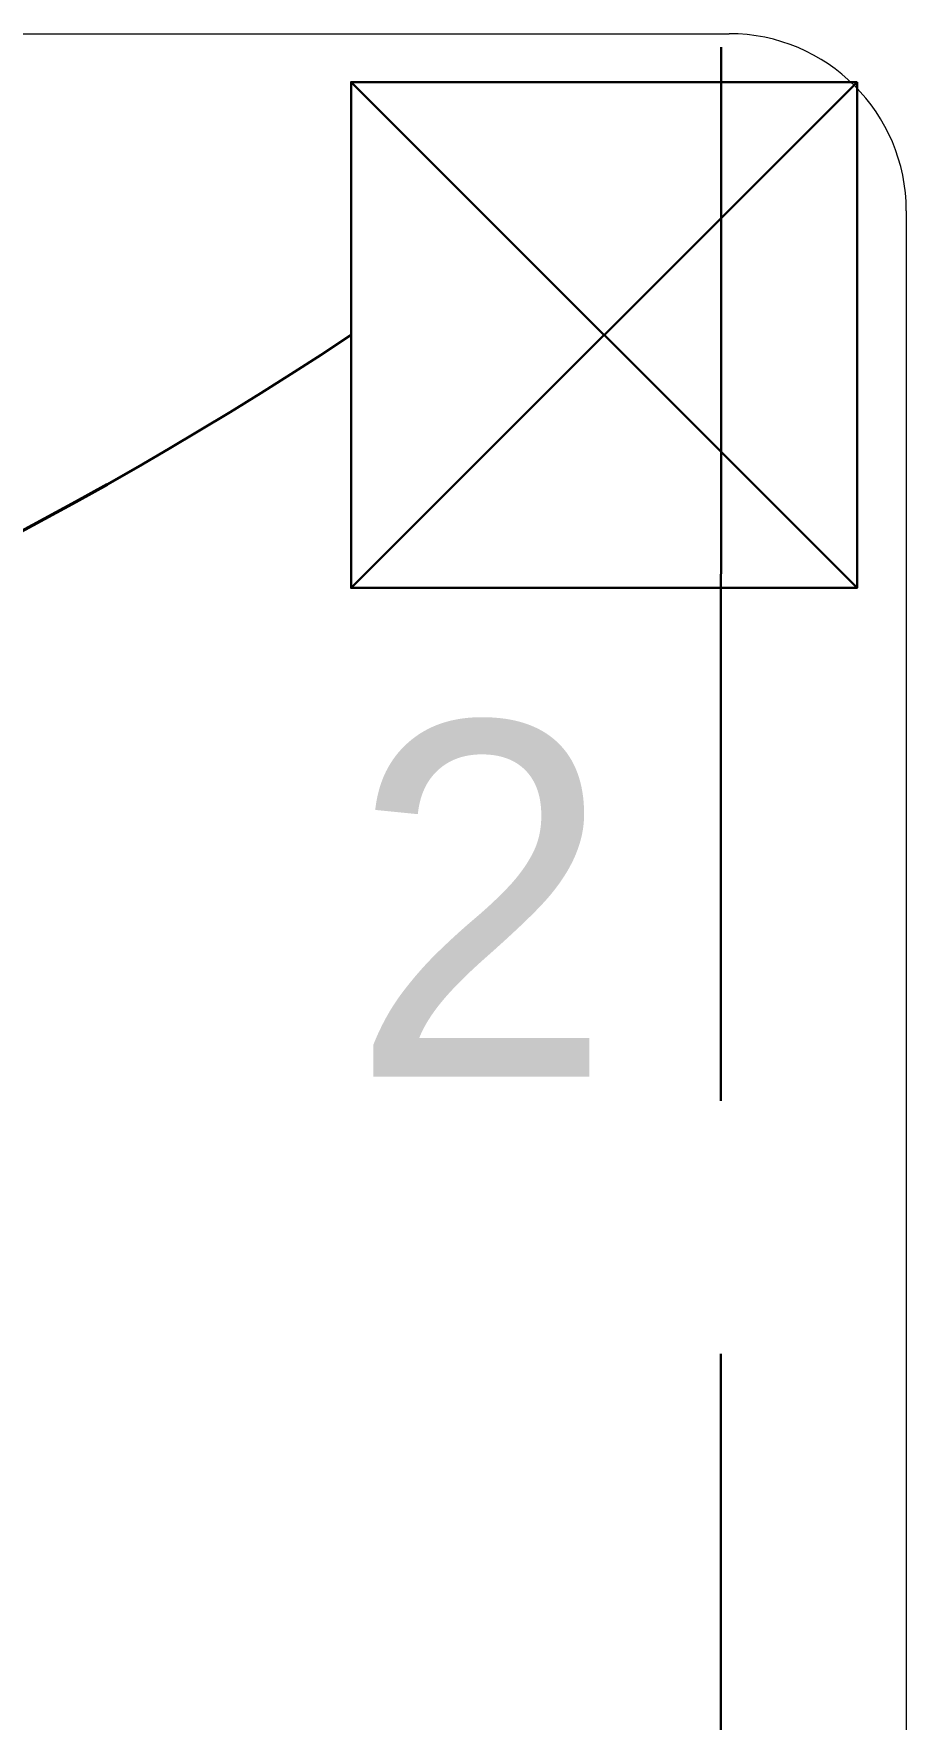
# Model space of a CAD drawing. Header units: metres. Extents: x 14 to 2416, y -346 to 476.
# Drawn here: x 145.832 to 146.177, y -80.937 to -80.271 of the extents above; entities that cross this region are included whole.
import ezdxf

# ---------------------------------------------------------------- set-up
doc = ezdxf.new("R2010")
doc.units = ezdxf.units.M
for name, pattern in [('0', [0]), ('CONTINUA', [0]), ('STYLE_03', [0.5, 0.416656, -0.083344])]:
    doc.linetypes.add(name, pattern=pattern)
doc.layers.get('0').update_dxf_attribs({"linetype": '0', "lineweight": 20})
for name, color, linetype, lineweight in [('A-ANNO-TEXT', 20, 'Continuous', 13), ('A-WALL', 250, 'Continuous', 20), ('E Registro Electrico', 36, 'Continuous', 30), ('E Salida Luces', 22, 'Continuous', 40), ('E Tuberia Emp Losa', 22, 'Continuous', 40)]:
    doc.layers.add(name, color=color, linetype=linetype, lineweight=lineweight)
doc.layers.add('MAVA Luminarias', color=1, linetype='Continuous')
doc.styles.add('CENTURY GOTHIC', font='GOTHIC.TTF')

# ---------------------------------------------------------------- blocks, each defined once
blk = doc.blocks.new('PL BASE 2N NASAS 09')
at = {"layer": 'A-WALL'}
for p, q in [((168.86755, -19.41171), (171.67755, -19.41171)), ((171.74755, -19.48171), (171.74755, -21.34171))]:
    blk.add_line(p, q, dxfattribs=at)
blk.add_arc((171.67755, -19.48171), 0.07, 0, 90, dxfattribs=at)
blk = doc.blocks.new('PL MUEBLES 2N NASAS 09')
blk.add_blockref('PL BASE 2N NASAS 09', (49.91428, 62.71701))
blk = doc.blocks.new('A$C595364de')
blk.add_blockref('PL MUEBLES 2N NASAS 09', (-199.56182, -36.6052))
blk = doc.blocks.new('*U383')
at = {"layer": 'E Registro Electrico'}
for p, q in [((1, 0.5), (0, -0.5)), ((1, -0.5), (0, 0.5))]:
    blk.add_line(p, q, dxfattribs=at)
blk.add_lwpolyline([(1, 0.5), (1, -0.5), (0, -0.5), (0, 0.5)], close=True, dxfattribs=at)

msp = doc.modelspace()

# ---------------------------------------------------------------- linework, layer by layer
at = {"layer": 'E Salida Luces'}
msp.add_arc((145.1096, -79.11584, 0), 1.53042, 269.90566, 303.6304, dxfattribs=at)
at = {"layer": 'MAVA Luminarias', "linetype": 'STYLE_03', "lineweight": 30}
msp.add_line((146.10352, -80.27626), (146.10281, -82.27101), dxfattribs=at)

# ---------------------------------------------------------------- block references
at = {"layer": 'A-ANNO-TEXT'}
msp.add_blockref('A$C595364de', (124.07662, -86.97111), dxfattribs=at)
at = {"layer": 'E Salida Luces', "linetype": 'CONTINUA', "ltscale": 80, "xscale": 0.2, "yscale": 0.2, "zscale": 0.2}
msp.add_blockref('*U383', (145.9572, -80.39012), dxfattribs=at)

# ---------------------------------------------------------------- texts
at = {"layer": 'E Tuberia Emp Losa', "insert": (146.00868, -80.61331), "char_height": 0.14, "width": 0.276812, "attachment_point": 5, "style": 'CENTURY GOTHIC'}
msp.add_mtext('2 ', dxfattribs=at)

doc.saveas('drawing.dxf')
